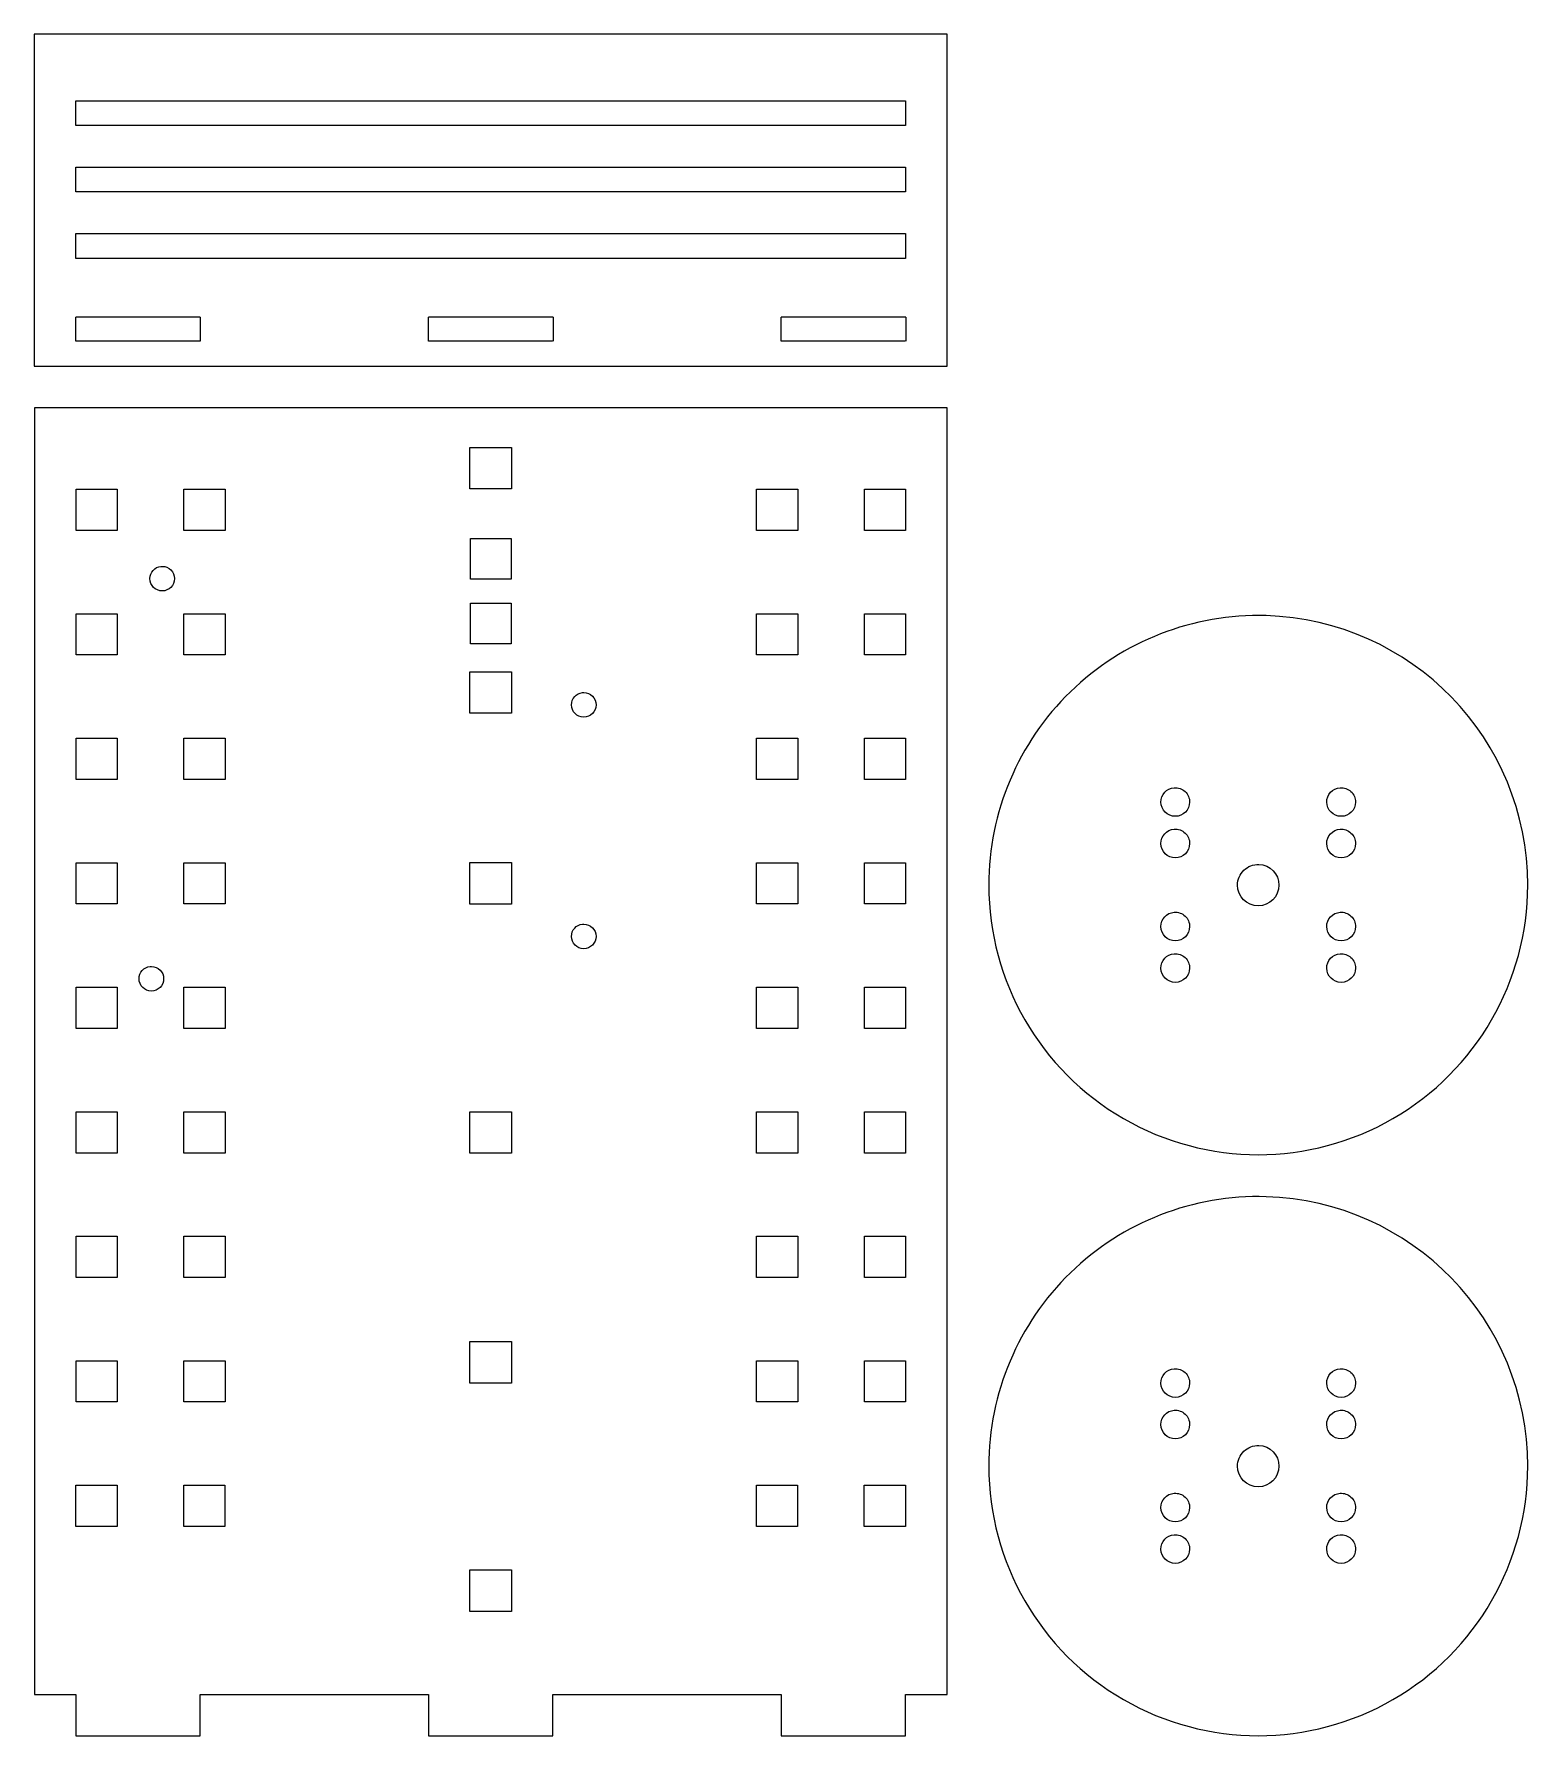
# Model space of a CAD drawing. Extents: x 0 to 180, y -1 to 205.
import ezdxf

# ---------------------------------------------------------------- set-up
doc = ezdxf.new("R2010")
doc.units = 0
for name, color, linetype in [('BASE_PLATE', 7, 'CONTINUOUS'), ('BUMPER_PLATES', 7, 'CONTINUOUS'), ('WHEELS', 7, 'CONTINUOUS')]:
    doc.layers.add(name, color=color, linetype=linetype)

msp = doc.modelspace()

# ---------------------------------------------------------------- linework, layer by layer
at = {"layer": 'BASE_PLATE', "color": 7}
for p, q in [((0.017639, 159.999853), (0.017639, 4.999766)), ((110.022569, 159.999853), (0.017639, 159.999853)), ((110.022569, 4.999766), (110.022569, 159.999853)), ((52.502153, 155.200972), (57.502778, 155.200972)), ((52.502153, 150.217986), (52.502153, 155.200972)), ((57.502778, 155.200972), (57.502778, 150.217986)), ((5.035903, 150.182694), (10.00125, 150.182694)), ((5.035903, 145.217347), (5.035903, 150.182694)), ((10.00125, 150.182694), (10.00125, 145.217347)), ((18.035764, 150.182722), (23.001111, 150.183259)), ((18.035764, 145.217375), (18.035764, 150.182722)), ((23.001111, 150.183259), (23.001111, 145.216811)), ((57.502778, 150.217986), (52.502153, 150.217986)), ((87.039097, 150.182694), (92.004444, 150.182694)), ((87.039097, 145.217347), (87.039097, 150.182694)), ((92.004444, 150.182694), (92.004444, 145.217347)), ((100.038958, 150.183259), (105.004306, 150.183259)), ((100.038958, 145.216811), (100.038958, 150.183259)), ((105.004306, 150.183259), (105.004306, 145.216811)), ((10.00125, 145.217347), (5.035903, 145.217347)), ((23.001111, 145.216811), (18.035764, 145.217375)), ((92.004444, 145.217347), (87.039097, 145.217347)), ((105.004306, 145.216811), (100.038958, 145.216811)), ((52.551762, 144.233978), (57.452065, 144.233978)), ((52.551762, 139.333674), (52.551762, 144.233978)), ((57.452065, 144.233978), (57.452065, 139.333674)), ((15.266458, 140.895833), (15.266458, 140.895833)), ((57.452065, 139.333674), (52.551762, 139.333674)), ((52.551762, 136.472881), (57.452065, 136.472881)), ((52.551762, 131.57313), (52.551762, 136.472881)), ((57.452065, 136.472881), (57.452065, 131.57313)), ((5.035903, 135.189639), (10.00125, 135.189639)), ((5.035903, 130.224291), (5.035903, 135.189639)), ((10.00125, 135.189639), (10.00125, 130.224291)), ((18.035764, 135.189639), (23.001111, 135.189639)), ((18.035764, 130.224306), (18.035764, 135.189639)), ((23.001111, 135.189639), (23.001111, 130.223741)), ((87.039097, 135.190203), (92.004444, 135.189639)), ((87.039097, 130.224291), (87.039097, 135.190203)), ((92.004444, 135.189639), (92.004444, 130.224291)), ((100.038958, 135.190203), (105.004306, 135.190203)), ((100.038958, 130.223755), (100.038958, 135.190203)), ((105.004306, 135.190203), (105.004306, 130.223755)), ((10.00125, 130.224291), (5.035903, 130.224291)), ((23.001111, 130.223741), (18.035764, 130.224306)), ((57.452065, 131.57313), (52.551762, 131.57313)), ((92.004444, 130.224291), (87.039097, 130.224291)), ((105.004306, 130.223755), (100.038958, 130.223755)), ((52.502153, 128.206304), (57.502778, 128.206304)), ((52.502153, 123.205679), (52.502153, 128.206304)), ((57.502778, 128.206304), (57.502778, 123.205679)), ((66.066458, 125.691111), (66.066458, 125.691111)), ((57.502778, 123.205679), (52.502153, 123.205679)), ((5.035903, 120.187778), (10.00125, 120.187778)), ((5.035903, 115.222431), (5.035903, 120.187778)), ((10.00125, 120.187778), (10.00125, 115.222431)), ((18.035764, 120.187778), (23.001111, 120.187778)), ((18.035764, 115.222445), (18.035764, 120.187778)), ((23.001111, 120.187778), (23.001111, 115.22188)), ((87.039097, 120.187778), (92.004444, 120.187778)), ((87.039097, 115.222431), (87.039097, 120.187778)), ((92.004444, 120.187778), (92.004444, 115.222431)), ((100.038958, 120.187778), (105.004306, 120.187778)), ((100.038958, 115.22188), (100.038958, 120.187778)), ((105.004306, 120.187778), (105.004306, 115.22188)), ((10.00125, 115.222431), (5.035903, 115.222431)), ((23.001111, 115.22188), (18.035764, 115.222445)), ((92.004444, 115.222431), (87.039097, 115.222431)), ((105.004306, 115.22188), (100.038958, 115.22188)), ((5.035903, 105.185903), (10.00125, 105.185903)), ((5.035903, 100.220556), (5.035903, 105.185903)), ((10.00125, 105.185903), (10.00125, 100.220556)), ((18.035764, 105.185903), (23.001111, 105.185903)), ((18.035764, 100.22112), (18.035764, 105.185903)), ((23.001111, 105.185903), (23.001111, 100.220556)), ((52.502153, 105.203542), (57.502778, 105.203542)), ((52.502153, 100.202917), (52.502153, 105.203542)), ((57.502778, 105.203542), (57.502778, 100.202917)), ((87.039097, 105.185903), (92.004444, 105.185903)), ((87.039097, 100.220556), (87.039097, 105.185903)), ((92.004444, 105.185903), (92.004444, 100.220556)), ((100.038958, 105.185903), (105.004306, 105.185903)), ((100.038958, 100.221106), (100.038958, 105.185903)), ((105.004306, 105.185903), (105.004306, 100.221106)), ((10.00125, 100.220556), (5.035903, 100.220556)), ((23.001111, 100.220556), (18.035764, 100.22112)), ((57.502778, 100.202917), (52.502153, 100.202917)), ((92.004444, 100.220556), (87.039097, 100.220556)), ((105.004306, 100.221106), (100.038958, 100.221106)), ((66.066458, 97.795208), (66.066458, 97.795208)), ((13.961181, 92.697569), (13.961181, 92.697569)), ((5.035903, 90.184028), (10.00125, 90.184028)), ((5.035903, 85.218681), (5.035903, 90.184028)), ((10.00125, 90.184028), (10.00125, 85.218681)), ((18.035764, 90.184028), (23.001111, 90.184028)), ((18.035764, 85.218666), (18.035764, 90.184028)), ((23.001111, 90.184028), (23.001111, 85.219231)), ((87.039097, 90.184028), (92.004444, 90.184028)), ((87.039097, 85.219231), (87.039097, 90.184028)), ((92.004444, 90.184028), (92.004444, 85.219231)), ((100.038958, 90.184028), (105.004306, 90.184028)), ((100.038958, 85.219231), (100.038958, 90.184028)), ((105.004306, 90.184028), (105.004306, 85.219231)), ((10.00125, 85.218681), (5.035903, 85.218681)), ((23.001111, 85.219231), (18.035764, 85.218666)), ((92.004444, 85.219231), (87.039097, 85.219231)), ((105.004306, 85.219231), (100.038958, 85.219231)), ((5.035903, 75.182153), (10.00125, 75.182153)), ((5.035903, 70.216806), (5.035903, 75.182153)), ((10.00125, 75.182153), (10.00125, 70.216806)), ((18.035764, 75.182153), (23.001111, 75.182153)), ((18.035764, 70.216806), (18.035764, 75.182153)), ((23.001111, 75.182153), (23.001111, 70.216806)), ((52.502153, 75.182153), (57.502778, 75.182153)), ((52.502153, 70.216806), (52.502153, 75.182153)), ((57.502778, 75.182153), (57.502778, 70.216806)), ((87.039097, 75.182153), (92.004444, 75.182153)), ((87.039097, 70.216806), (87.039097, 75.182153)), ((92.004444, 75.182153), (92.004444, 70.216806)), ((100.038958, 75.182153), (105.004306, 75.182153)), ((100.038958, 70.216806), (100.038958, 75.182153)), ((105.004306, 75.182153), (105.004306, 70.216806)), ((10.00125, 70.216806), (5.035903, 70.216806)), ((23.001111, 70.216806), (18.035764, 70.216806)), ((57.502778, 70.216806), (52.502153, 70.216806)), ((92.004444, 70.216806), (87.039097, 70.216806)), ((105.004306, 70.216806), (100.038958, 70.216806)), ((5.035903, 60.189097), (10.00125, 60.189097)), ((5.035903, 55.22375), (5.035903, 60.189097)), ((10.00125, 60.189097), (10.00125, 55.22375)), ((18.035764, 60.189097), (23.001111, 60.189097)), ((18.035764, 55.22375), (18.035764, 60.189097)), ((23.001111, 60.189097), (23.001111, 55.22375)), ((87.039097, 60.189097), (92.004444, 60.189097)), ((87.039097, 55.22375), (87.039097, 60.189097)), ((92.004444, 60.189097), (92.004444, 55.22375)), ((100.038958, 60.189097), (105.004306, 60.189097)), ((100.038958, 55.22375), (100.038958, 60.189097)), ((105.004306, 60.189097), (105.004306, 55.22375)), ((10.00125, 55.22375), (5.035903, 55.22375)), ((23.001111, 55.22375), (18.035764, 55.22375)), ((92.004444, 55.22375), (87.039097, 55.22375)), ((105.004306, 55.22375), (100.038958, 55.22375)), ((52.502153, 47.500121), (57.502778, 47.500121)), ((52.502153, 42.500049), (52.502153, 47.500121)), ((57.502778, 47.500121), (57.502778, 42.500049)), ((5.035903, 45.187222), (10.00125, 45.187222)), ((5.035903, 40.221875), (5.035903, 45.187222)), ((10.00125, 45.187222), (10.00125, 40.221875)), ((18.035764, 45.187222), (23.001111, 45.187222)), ((18.035764, 40.221875), (18.035764, 45.187222)), ((23.001111, 45.187222), (23.001111, 40.221875)), ((87.039097, 45.187222), (92.004444, 45.187222)), ((87.039097, 40.221875), (87.039097, 45.187222)), ((92.004444, 45.187222), (92.004444, 40.221875)), ((100.038958, 45.187222), (105.004306, 45.187222)), ((100.038958, 40.221875), (100.038958, 45.187222)), ((105.004306, 45.187222), (105.004306, 40.221875)), ((57.502778, 42.500049), (52.502153, 42.500049)), ((10.00125, 40.221875), (5.035903, 40.221875)), ((23.001111, 40.221875), (18.035764, 40.221875)), ((92.004444, 40.221875), (87.039097, 40.221875)), ((105.004306, 40.221875), (100.038958, 40.221875)), ((5.018264, 30.185347), (9.983611, 30.185347)), ((5.018264, 25.22), (5.018264, 30.185347)), ((9.983611, 30.185347), (9.983611, 25.22)), ((18.018125, 30.185347), (22.983472, 30.185347)), ((18.018125, 25.22), (18.018125, 30.185347)), ((22.983472, 30.185347), (22.983472, 25.22)), ((87.021458, 30.185347), (91.986806, 30.185347)), ((87.021458, 25.22), (87.021458, 30.185347)), ((91.986806, 30.185347), (91.986806, 25.22)), ((100.021319, 30.185347), (104.986667, 30.185347)), ((100.021319, 25.22), (100.021319, 30.185347)), ((104.986667, 30.185347), (104.986667, 25.22)), ((9.983611, 25.22), (5.018264, 25.22)), ((22.983472, 25.22), (18.018125, 25.22)), ((91.986806, 25.22), (87.021458, 25.22)), ((104.986667, 25.22), (100.021319, 25.22)), ((52.502153, 19.999992), (57.502778, 19.999992)), ((52.502153, 14.999918), (52.502153, 19.999992)), ((57.502778, 19.999992), (57.502778, 14.999918)), ((57.502778, 14.999918), (52.502153, 14.999918)), ((0.017639, 4.999766), (5.000074, 4.999766)), ((5.000074, 4.999766), (5.000074, 0.000255)), ((19.999744, 0.000255), (19.999744, 4.999766)), ((19.999744, 4.999766), (47.499874, 4.999766)), ((47.499874, 4.999766), (47.499874, 0.000255)), ((62.500095, 0.000255), (62.500095, 4.999766)), ((62.500095, 4.999766), (90.000226, 4.999766)), ((90.000226, 4.999766), (90.000226, 0.000255)), ((104.999897, 0.000255), (104.999897, 4.999766)), ((104.999897, 4.999766), (110.022569, 4.999766)), ((5.000074, 0.000255), (19.999744, 0.000255)), ((47.499874, 0.000255), (62.500095, 0.000255)), ((90.000226, 0.000255), (104.999897, 0.000255))]:
    msp.add_line(p, q, dxfattribs=at)
for points in [[(13.934722, 139.414167), (13.934722, 140.181701), (14.519032, 140.820006), (15.266458, 140.895833)], [(15.266458, 140.895833), (15.316287, 140.900885), (15.36522, 140.895833), (15.416389, 140.895833)], [(15.416389, 140.895833), (16.235092, 140.895833), (16.898056, 140.232876), (16.898056, 139.414167)], [(15.416389, 137.9325), (14.597685, 137.9325), (13.934722, 138.595463), (13.934722, 139.414167)], [(16.898056, 139.414167), (16.898056, 138.595463), (16.235092, 137.9325), (15.416389, 137.9325)], [(64.734722, 124.209444), (64.734722, 124.976979), (65.319032, 125.615284), (66.066458, 125.691111)], [(66.216389, 122.727778), (65.397685, 122.727778), (64.734722, 123.39074), (64.734722, 124.209444)], [(66.066458, 125.691111), (66.116287, 125.696163), (66.165219, 125.691111), (66.216389, 125.691111)], [(66.216389, 125.691111), (67.035093, 125.691111), (67.698056, 125.028154), (67.698056, 124.209444)], [(67.698056, 124.209444), (67.698056, 123.39074), (67.035093, 122.727778), (66.216389, 122.727778)], [(64.734722, 96.313542), (64.734722, 97.081076), (65.319032, 97.719381), (66.066458, 97.795208)], [(66.066458, 97.795208), (66.116287, 97.80026), (66.165219, 97.795208), (66.216389, 97.795208)], [(66.216389, 97.795208), (67.035093, 97.795208), (67.698056, 97.132251), (67.698056, 96.313542)], [(66.216389, 94.831875), (65.397685, 94.831875), (64.734722, 95.494838), (64.734722, 96.313542)], [(67.698056, 96.313542), (67.698056, 95.494838), (67.035093, 94.831875), (66.216389, 94.831875)], [(12.629444, 91.207083), (12.629444, 91.974618), (13.213754, 92.620774), (13.961181, 92.697569)], [(14.111111, 89.725417), (13.292407, 89.725417), (12.629444, 90.388379), (12.629444, 91.207083)], [(13.961181, 92.697569), (14.011009, 92.702678), (14.059942, 92.697569), (14.111111, 92.697569)], [(14.111111, 92.697569), (14.929814, 92.697569), (15.592778, 92.025793), (15.592778, 91.207083)], [(15.592778, 91.207083), (15.592778, 90.388379), (14.929814, 89.725417), (14.111111, 89.725417)]]:
    msp.add_open_spline(points, degree=3, dxfattribs=at)
at = {"layer": 'BUMPER_PLATES', "color": 7}
for p, q in [((0, 205.000015), (0, 165.017646)), ((109.996111, 205.000015), (0, 205.000015)), ((109.996111, 165.017646), (109.996111, 205.000015)), ((5.008819, 197.0002), (104.999999, 196.999918)), ((5.008819, 194.0002), (5.008819, 197.0002)), ((104.999999, 196.999918), (104.999999, 193.999918)), ((104.999999, 193.999918), (5.008819, 194.0002)), ((5, 189.000013), (105.004306, 189.000013)), ((5, 186.000013), (5, 189.000013)), ((105.004306, 189.000013), (105.004306, 186.000013)), ((105.004306, 186.000013), (5, 186.000013)), ((5.008819, 181.000015), (104.999999, 181.000015)), ((5.008819, 178.000012), (5.008819, 181.000015)), ((104.999999, 181.000015), (104.999999, 178.000012)), ((104.999999, 178.000012), (5.008819, 178.000012)), ((0, 165.017646), (109.996111, 165.017646))]:
    msp.add_line(p, q, dxfattribs=at)
at = {"layer": 'BUMPER_PLATES'}
for p, q in [((4.99118, 168.016257), (4.99118, 170.916257)), ((20, 170.916257), (4.99118, 170.916257)), ((20, 170.916257), (20, 168.016257)), ((47.519167, 168.016257), (47.519167, 170.916257)), ((62.527987, 170.916257), (47.519167, 170.916257)), ((62.527987, 170.916257), (62.527987, 168.016257)), ((90.020069, 168.016257), (90.020069, 170.916257)), ((105.028889, 170.916257), (90.020069, 170.916257)), ((105.028889, 170.916257), (105.028889, 168.016257)), ((20, 168.016257), (4.99118, 168.016257)), ((62.432847, 168.016257), (47.519167, 168.016257)), ((104.93375, 168.016257), (90.020069, 168.016257))]:
    msp.add_line(p, q, dxfattribs=at)
at = {"layer": 'WHEELS', "color": 7}
for p, q in [((148.434518, 134.955214), (148.434518, 134.955214)), ((137.36611, 114.229519), (137.36611, 114.229519)), ((157.359793, 114.229519), (157.359793, 114.229519)), ((137.36611, 109.228894), (137.36611, 109.228894)), ((157.359793, 109.228894), (157.359793, 109.228894)), ((147.561387, 104.986741), (147.561387, 104.986741)), ((137.36611, 99.227644), (137.36611, 99.227644)), ((157.359793, 99.227644), (157.359793, 99.227644)), ((137.36611, 94.227016), (137.36611, 94.227016)), ((157.359793, 94.227016), (157.359793, 94.227016)), ((148.434515, 64.955215), (148.434515, 64.955215)), ((137.366113, 44.229521), (137.366113, 44.229521)), ((157.359796, 44.229521), (157.359796, 44.229521)), ((137.366113, 39.228896), (137.366113, 39.228896)), ((157.359796, 39.228896), (157.359796, 39.228896)), ((147.56139, 34.98674), (147.56139, 34.98674)), ((137.366113, 29.227646), (137.366113, 29.227646)), ((157.359796, 29.227646), (157.359796, 29.227646)), ((137.366113, 24.227018), (137.366113, 24.227018)), ((157.359796, 24.227018), (157.359796, 24.227018))]:
    msp.add_line(p, q, dxfattribs=at)
for points in [[(148.434518, 134.955214), (139.661291, 135.210319), (131.158419, 131.90321), (124.863117, 125.787347)], [(179.964029, 102.490839), (179.966761, 120.059739), (165.996001, 134.444738), (148.434518, 134.955214)], [(124.863117, 125.787347), (118.567816, 119.671485), (115.016273, 111.267774), (115.01764, 102.490839)], [(135.752154, 112.492089), (135.749937, 113.405387), (136.455125, 114.164524), (137.36611, 114.229519)], [(137.36611, 114.229519), (137.847884, 114.26379), (138.322186, 114.09599), (138.675224, 113.766376)], [(138.675224, 113.766376), (139.028263, 113.436762), (139.22818, 112.975079), (139.227015, 112.492089)], [(155.745838, 112.492089), (155.743621, 113.405387), (156.448808, 114.164524), (157.359793, 114.229519)], [(157.359793, 114.229519), (157.841567, 114.263788), (158.315866, 114.095987), (158.668904, 113.766374)], [(158.668904, 113.766374), (159.021941, 113.43676), (159.221858, 112.975078), (159.220693, 112.492089)], [(137.489585, 110.780044), (136.539897, 110.780044), (135.766132, 111.542504), (135.752154, 112.492089)], [(139.227015, 112.492089), (139.213038, 111.542504), (138.439272, 110.780044), (137.489585, 110.780044)], [(157.483265, 110.780262), (156.533662, 110.780262), (155.759933, 111.54259), (155.745838, 112.492089)], [(159.220693, 112.492089), (159.206598, 111.54259), (158.432868, 110.780262), (157.483265, 110.780262)], [(135.752154, 107.491464), (135.749938, 108.404762), (136.455125, 109.163899), (137.36611, 109.228894)], [(137.489585, 105.779423), (136.539899, 105.779423), (135.766134, 106.54188), (135.752154, 107.491464)], [(137.36611, 109.228894), (137.847884, 109.263165), (138.322186, 109.095365), (138.675224, 108.765751)], [(139.227015, 107.491464), (139.213036, 106.54188), (138.439271, 105.779423), (137.489585, 105.779423)], [(138.675224, 108.765751), (139.028263, 108.436137), (139.22818, 107.974454), (139.227015, 107.491464)], [(155.745838, 107.491464), (155.743621, 108.404762), (156.448808, 109.163899), (157.359793, 109.228894)], [(157.483265, 105.779633), (156.533661, 105.779633), (155.759931, 106.541964), (155.745838, 107.491464)], [(157.359793, 109.228894), (157.841567, 109.263163), (158.315866, 109.095362), (158.668904, 108.765749)], [(159.220693, 107.491464), (159.2066, 106.541964), (158.43287, 105.779633), (157.483265, 105.779633)], [(158.668904, 108.765749), (159.021941, 108.436135), (159.221858, 107.974453), (159.220693, 107.491464)], [(144.994929, 102.490839), (144.994543, 103.165237), (145.26713, 103.81108), (145.750601, 104.28126)], [(145.750601, 104.28126), (146.234073, 104.75144), (146.887261, 105.005922), (147.561387, 104.986741)], [(147.561387, 104.986741), (148.912302, 104.948759), (149.987495, 103.842287), (149.986735, 102.490839)], [(115.01764, 102.490839), (115.01764, 90.889284), (121.206996, 80.169005), (131.254238, 74.368227)], [(147.490832, 99.996528), (146.113004, 99.996528), (144.995808, 101.113011), (144.994929, 102.490839)], [(149.986735, 102.490839), (149.985856, 101.113011), (148.868659, 99.996528), (147.490832, 99.996528)], [(163.727432, 74.368227), (173.774673, 80.169005), (179.964029, 90.889284), (179.964029, 102.490839)], [(135.752154, 97.490211), (135.749936, 98.40351), (136.455124, 99.162649), (137.36611, 99.227644)], [(137.36611, 99.227644), (137.847885, 99.261915), (138.322187, 99.094114), (138.675225, 98.7645)], [(155.745838, 97.490211), (155.74362, 98.40351), (156.448807, 99.162649), (157.359793, 99.227644)], [(157.359793, 99.227644), (157.841567, 99.261913), (158.315867, 99.094112), (158.668905, 98.764498)], [(137.489585, 95.778174), (136.5399, 95.778174), (135.766136, 96.540629), (135.752154, 97.490211)], [(139.227015, 97.490211), (139.213034, 96.540629), (138.43927, 95.778174), (137.489585, 95.778174)], [(138.675225, 98.7645), (139.028264, 98.434886), (139.228181, 97.973202), (139.227015, 97.490211)], [(157.483265, 95.778376), (156.533659, 95.778376), (155.759929, 96.540709), (155.745838, 97.490211)], [(159.220693, 97.490211), (159.206602, 96.540709), (158.432871, 95.778376), (157.483265, 95.778376)], [(158.668905, 98.764498), (159.021942, 98.434884), (159.221859, 97.973201), (159.220693, 97.490211)], [(135.752154, 92.489586), (135.749938, 93.402884), (136.455125, 94.162021), (137.36611, 94.227016)], [(137.36611, 94.227016), (137.847884, 94.261287), (138.322186, 94.093487), (138.675224, 93.763873)], [(138.675224, 93.763873), (139.028263, 93.43426), (139.22818, 92.972576), (139.227015, 92.489586)], [(155.745838, 92.489586), (155.743621, 93.402884), (156.448808, 94.162021), (157.359793, 94.227016)], [(157.359793, 94.227016), (157.841567, 94.261285), (158.315866, 94.093484), (158.668904, 93.763871)], [(158.668904, 93.763871), (159.021941, 93.434257), (159.221858, 92.972575), (159.220693, 92.489586)], [(137.489585, 90.777553), (136.539901, 90.777553), (135.766138, 91.540005), (135.752154, 92.489586)], [(139.227015, 92.489586), (139.213031, 91.540005), (138.439268, 90.777553), (137.489585, 90.777553)], [(157.483265, 90.777747), (156.533658, 90.777747), (155.759927, 91.540083), (155.745838, 92.489586)], [(159.220693, 92.489586), (159.206604, 91.540083), (158.432873, 90.777747), (157.483265, 90.777747)], [(131.254238, 74.368227), (141.301479, 68.56745), (153.680191, 68.56745), (163.727432, 74.368227)], [(148.434515, 64.955215), (139.661289, 65.21032), (131.158417, 61.90321), (124.863116, 55.787348)], [(179.964029, 32.49084), (179.966761, 50.059742), (165.995999, 64.444741), (148.434515, 64.955215)], [(124.863116, 55.787348), (118.567815, 49.671485), (115.016273, 41.267775), (115.01764, 32.49084)], [(135.752154, 42.492087), (135.749936, 43.405388), (136.455125, 44.164527), (137.366113, 44.229521)], [(137.366113, 44.229521), (137.847887, 44.263791), (138.322188, 44.09599), (138.675226, 43.766376)], [(138.675226, 43.766376), (139.028264, 43.436762), (139.228181, 42.975078), (139.227015, 42.492087)], [(155.745835, 42.492087), (155.743617, 43.405389), (156.448808, 44.164528), (157.359796, 44.229521)], [(157.359796, 44.229521), (157.84157, 44.26379), (158.31587, 44.095988), (158.668907, 43.766374)], [(158.668907, 43.766374), (159.021945, 43.43676), (159.221861, 42.975078), (159.220696, 42.492087)], [(137.489585, 40.780043), (136.539897, 40.780043), (135.766132, 41.542503), (135.752154, 42.492087)], [(139.227015, 42.492087), (139.213038, 41.542503), (138.439272, 40.780043), (137.489585, 40.780043)], [(157.483265, 40.78007), (156.533588, 40.78007), (155.759827, 41.542513), (155.745835, 42.492087)], [(159.220696, 42.492087), (159.206704, 41.542513), (158.432943, 40.78007), (157.483265, 40.78007)], [(135.752154, 37.491465), (135.749938, 38.404764), (136.455126, 39.163902), (137.366113, 39.228896)], [(137.366113, 39.228896), (137.847887, 39.263165), (138.322187, 39.095365), (138.675225, 38.765752)], [(155.745835, 37.491465), (155.743618, 38.404765), (156.448809, 39.163903), (157.359796, 39.228896)], [(157.359796, 39.228896), (157.84157, 39.263165), (158.315869, 39.095364), (158.668906, 38.76575)], [(137.489585, 35.779425), (136.539899, 35.779425), (135.766134, 36.541882), (135.752154, 37.491465)], [(139.227015, 37.491465), (139.213036, 36.541882), (138.439271, 35.779425), (137.489585, 35.779425)], [(138.675225, 38.765752), (139.028263, 38.436138), (139.22818, 37.974455), (139.227015, 37.491465)], [(157.483265, 35.779444), (156.533586, 35.779444), (155.759825, 36.541889), (155.745835, 37.491465)], [(159.220696, 37.491465), (159.206706, 36.541889), (158.432944, 35.779444), (157.483265, 35.779444)], [(158.668906, 38.76575), (159.021944, 38.436137), (159.221861, 37.974455), (159.220696, 37.491465)], [(144.994932, 32.49084), (144.994547, 33.165239), (145.267134, 33.811081), (145.750605, 34.28126)], [(145.750605, 34.28126), (146.234076, 34.75144), (146.887265, 35.005921), (147.56139, 34.98674)], [(147.56139, 34.98674), (148.912303, 34.948756), (149.987494, 33.842287), (149.986735, 32.49084)], [(115.01764, 32.49084), (115.01764, 20.889285), (121.206996, 10.169006), (131.254238, 4.368229)], [(147.490833, 29.998032), (146.113593, 29.998032), (144.99664, 31.113601), (144.994932, 32.49084)], [(149.986735, 32.49084), (149.985027, 31.113601), (148.868074, 29.998032), (147.490833, 29.998032)], [(163.727432, 4.368229), (173.774673, 10.169006), (179.964029, 20.889285), (179.964029, 32.49084)], [(135.752154, 27.490212), (135.749936, 28.403513), (136.455125, 29.162652), (137.366113, 29.227646)], [(137.366113, 29.227646), (137.847887, 29.261916), (138.322188, 29.094115), (138.675226, 28.764501)], [(155.745835, 27.490212), (155.743617, 28.403514), (156.448808, 29.162653), (157.359796, 29.227646)], [(157.359796, 29.227646), (157.84157, 29.261915), (158.31587, 29.094114), (158.668908, 28.764499)], [(137.489585, 25.778176), (136.5399, 25.778176), (135.766136, 26.540631), (135.752154, 27.490212)], [(139.227015, 27.490212), (139.213034, 26.540631), (138.43927, 25.778176), (137.489585, 25.778176)], [(138.675226, 28.764501), (139.028264, 28.434886), (139.228181, 27.973203), (139.227015, 27.490212)], [(157.483265, 25.778187), (156.533585, 25.778187), (155.759823, 26.540635), (155.745835, 27.490212)], [(159.220696, 27.490212), (159.206708, 26.540635), (158.432946, 25.778187), (157.483265, 25.778187)], [(158.668908, 28.764499), (159.021945, 28.434885), (159.221861, 27.973203), (159.220696, 27.490212)], [(135.752154, 22.48959), (135.749939, 23.402888), (136.455127, 24.162024), (137.366113, 24.227018)], [(137.366113, 24.227018), (137.847886, 24.261288), (138.322186, 24.093488), (138.675224, 23.763875)], [(138.675224, 23.763875), (139.028262, 23.434262), (139.228179, 22.97258), (139.227015, 22.48959)], [(155.745835, 22.48959), (155.74362, 23.402889), (156.44881, 24.162026), (157.359796, 24.227018)], [(157.359796, 24.227018), (157.841569, 24.261287), (158.315868, 24.093486), (158.668905, 23.763874)], [(158.668905, 23.763874), (159.021943, 23.434261), (159.22186, 22.972579), (159.220696, 22.48959)], [(137.489585, 20.777557), (136.539901, 20.777557), (135.766138, 21.54001), (135.752154, 22.48959)], [(139.227015, 22.48959), (139.213031, 21.54001), (138.439268, 20.777557), (137.489585, 20.777557)], [(157.483265, 20.777561), (156.533583, 20.777561), (155.759821, 21.540011), (155.745835, 22.48959)], [(159.220696, 22.48959), (159.20671, 21.540011), (158.432947, 20.777561), (157.483265, 20.777561)], [(131.254238, 4.368229), (141.301479, -1.432549), (153.680191, -1.432549), (163.727432, 4.368229)]]:
    msp.add_open_spline(points, degree=3, dxfattribs=at)

doc.saveas('drawing.dxf')
